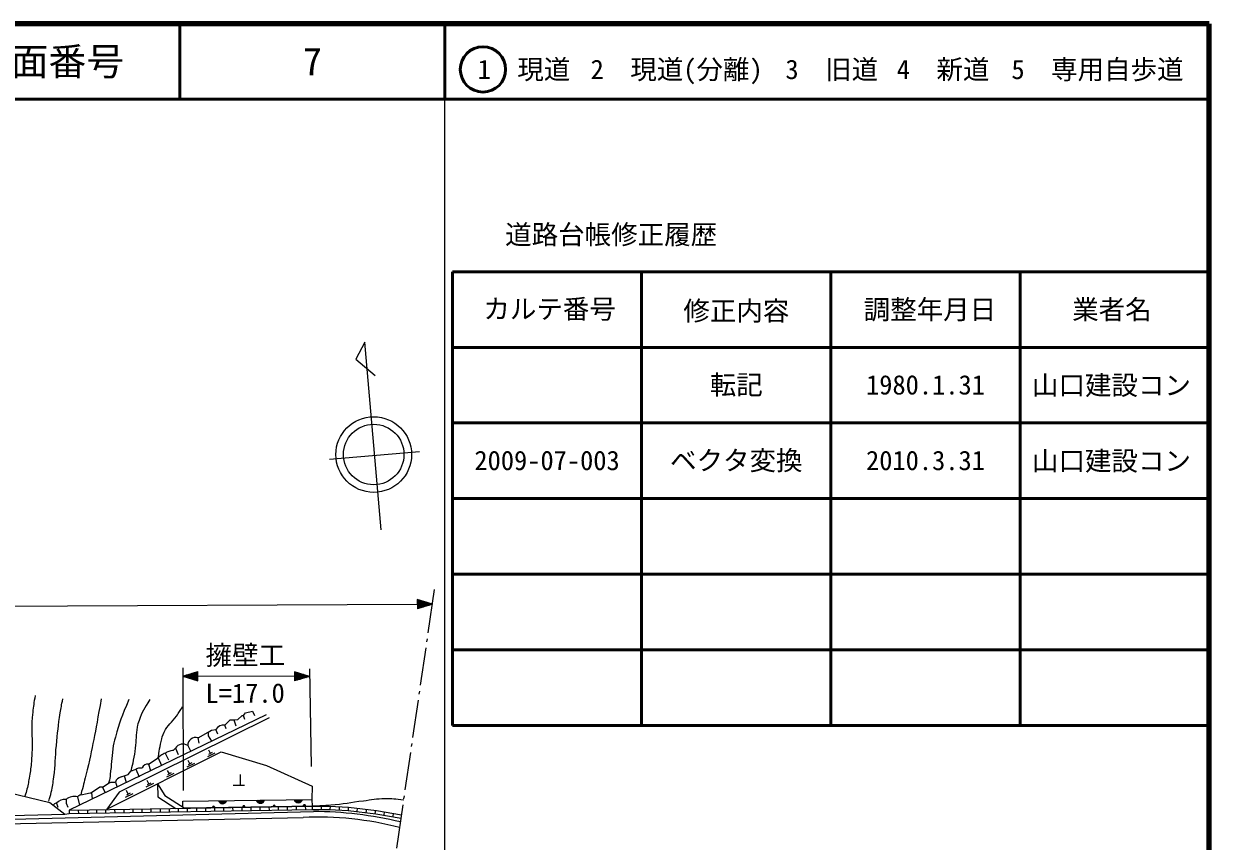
# Model space of a CAD drawing. Units: millimetres, scale not verified. Extents: x 40000 to 680000, y 20000 to 380000.
# Drawn here: x 523351 to 680000, y 271878 to 380000 of the extents above; entities that cross this region are included whole.
import ezdxf
from ezdxf.enums import TextEntityAlignment as Align

# ---------------------------------------------------------------- set-up
doc = ezdxf.new("R2010")
doc.units = ezdxf.units.MM
doc.header["$LTSCALE"] = 1000
for name, color, linetype, lineweight in [('M-BGD', 7, 'Continuous', 25), ('M-BMK-HTXT', 7, 'Continuous', 13), ('M-STR-HTXT', 7, 'Continuous', 13), ('M-TTL', 2, 'Continuous', 140), ('M-TTL-BAND', 7, 'Continuous', 25), ('M-TTL-FRAM', 2, 'Continuous', 50), ('M-TTL-LINE', 7, 'Continuous', 50)]:
    doc.layers.add(name, color=color, linetype=linetype, lineweight=lineweight)
doc.layers.add('M-TTL-TXT', color=7, linetype='Continuous')
doc.styles.add('ＭＳ ゴシック', font='')
doc.styles.get('ＭＳ ゴシック').set_extended_font_data('MS Gothic')

msp = doc.modelspace()

# ---------------------------------------------------------------- linework, layer by layer
at = {"layer": 'M-BGD'}
for p, q in [((568426, 337905), (567214, 335615)), ((570561, 313079), (568426, 337905)), ((567214, 335615), (569794, 333488)), ((563775, 322428), (575640, 323448)), ((555386, 288583), (529362, 275997)), ((551630, 288008), (552222, 288516)), ((552222, 288516), (552392, 288516)), ((552392, 288516), (552646, 288855)), ((552561, 288008), (552392, 288516)), ((552646, 288855), (553577, 289109)), ((553577, 289109), (553831, 288516)), ((555778, 288194), (535981, 278379)), ((549936, 287246), (550614, 287923)), ((550106, 286738), (549936, 287246)), ((550614, 287923), (551122, 287923)), ((551122, 287923), (551630, 288008)), ((551122, 287923), (551376, 287161)), ((546380, 285553), (547735, 286315)), ((546550, 284875), (546380, 285553)), ((547735, 286315), (548158, 286569)), ((547735, 286315), (547735, 285807)), ((547735, 285807), (548158, 285129)), ((548158, 286569), (548751, 286653)), ((549005, 286061), (548751, 286653)), ((534332, 276147), (549435, 283703)), ((543163, 283944), (543417, 284198)), ((543417, 284198), (543756, 283351)), ((545026, 284537), (545449, 283775)), ((548270, 283609), (547776, 283367)), ((548023, 283488), (547789, 283945)), ((549435, 283703), (555428, 281893)), ((539861, 282081), (541131, 282928)), ((539861, 282081), (540115, 281235)), ((541131, 282928), (541554, 281912)), ((542062, 283521), (542486, 282674)), ((545913, 282170), (544925, 281685)), ((545569, 282246), (545075, 282004)), ((545322, 282125), (545087, 282582)), ((548614, 283533), (547627, 283048)), ((536220, 280388), (536644, 280557)), ((536644, 280557), (537152, 280727)), ((536644, 280557), (536898, 279711)), ((537152, 280727), (537490, 281150)), ((537490, 281150), (538168, 281404)), ((538168, 281404), (538591, 280388)), ((543196, 280836), (542209, 280351)), ((542852, 280912), (542359, 280670)), ((542606, 280791), (542371, 281248)), ((551955, 280728), (551947, 279292)), ((555428, 281893), (561470, 279157)), ((515771, 279668), (526822, 277012)), ((533426, 279033), (532326, 278271)), ((533765, 279033), (533426, 279033)), ((533765, 279033), (534527, 279541)), ((533765, 279033), (534104, 278271)), ((534527, 279541), (534866, 279711)), ((534866, 279711), (535458, 279711)), ((535458, 279711), (535712, 279033)), ((540480, 279502), (539492, 279017)), ((540136, 279578), (539642, 279336)), ((539889, 279457), (539655, 279914)), ((541019, 279493), (542005, 277957)), ((541019, 279493), (541068, 277742)), ((551015, 279297), (552544, 279289)), ((561470, 279157), (561431, 277397)), ((528939, 277425), (528939, 276917)), ((530463, 277763), (530717, 276663)), ((530463, 277763), (530717, 276663)), ((530886, 278017), (531733, 278187)), ((532326, 278271), (532410, 277509)), ((535981, 278379), (534332, 276147)), ((537764, 278168), (536776, 277683)), ((537420, 278244), (536926, 278002)), ((537173, 278123), (536938, 278580)), ((541068, 277742), (543445, 276201)), ((542005, 277957), (544573, 276310)), ((561431, 277397), (561443, 276531)), ((526822, 277012), (528771, 275468)), ((527669, 276917), (527838, 276409)), ((528939, 276917), (529193, 276409)), ((529362, 275997), (561443, 276531)), ((529362, 275997), (529362, 275544)), ((529369, 275547), (561450, 276081)), ((530562, 276017), (530569, 275567)), ((531762, 276037), (531769, 275587)), ((532961, 276057), (532969, 275607)), ((534161, 276077), (534169, 275627)), ((535361, 276097), (535369, 275647)), ((536561, 276117), (536568, 275667)), ((537761, 276137), (537768, 275687)), ((538961, 276157), (538968, 275707)), ((540160, 276177), (540168, 275727)), ((541360, 276197), (541368, 275747)), ((542560, 276217), (542568, 275767)), ((543760, 276237), (543767, 275787)), ((544960, 276257), (544967, 275807)), ((546160, 276277), (546167, 275827)), ((547359, 276296), (547367, 275847)), ((548559, 276316), (548567, 275867)), ((549759, 276336), (549767, 275886)), ((550959, 276356), (550966, 275906)), ((552159, 276376), (552166, 275926)), ((553359, 276396), (553366, 275946)), ((554558, 276416), (554566, 275966)), ((555758, 276436), (555766, 275986)), ((556958, 276456), (556966, 276006)), ((558158, 276476), (558165, 276026)), ((559358, 276496), (559365, 276046)), ((560558, 276516), (560565, 276066)), ((561443, 276531), (563703, 276547)), ((561443, 276531), (561456, 276063)), ((561446, 276081), (563693, 276097)), ((562643, 276539), (562646, 276089)), ((563693, 276097), (566209, 275962)), ((563703, 276547), (566247, 276410)), ((563842, 276539), (563818, 276090)), ((565041, 276475), (565017, 276026)), ((566209, 275962), (569886, 275525)), ((566239, 276411), (566215, 275961)), ((566247, 276410), (569951, 275971)), ((567431, 276270), (567378, 275823)), ((568622, 276128), (568569, 275682)), ((569814, 275987), (569761, 275540)), ((569951, 275971), (573285, 275400)), ((570998, 275791), (570922, 275348)), ((500709, 274815), (528771, 275468)), ((528771, 275468), (529362, 275544)), ((569886, 275525), (573210, 274956)), ((572180, 275589), (572104, 275145))]:
    msp.add_line(p, q, dxfattribs=at)
for points in [[(544364, 276445), (544364, 277179), (561431, 277397)], [(424545, 273107), (486098, 274123), (497697, 274207), (561620, 275816)], [(561443, 276531), (553366, 276396), (544568, 276250)], [(422428, 272853), (423360, 272683), (465778, 273191), (514546, 274038), (560266, 275021)]]:
    msp.add_lwpolyline(points, dxfattribs=at)
for radius in [5000, 4000]:
    msp.add_circle((569598, 323024), radius, dxfattribs=at)
for centre, radius, start, end in [((549767, 286103), 1156, 81.57303, 151.55707), ((546049, 284583), 1025, 71.16103, 182.57877), ((544387, 283606), 1136, 55.44648, 148.6018), ((539772, 281269), 817, 83.77905, 158.14846), ((536492, 279315), 1107, 104.22596, 159.04111), ((528812, 275901), 1529, 85.23636, 138.36646), ((530052, 276016), 1796, 76.75948, 128.29814), ((554626, 277488), 578, 198.67837, 342.78787), ((554626, 277488), 462, 203.38525, 338.08099), ((554626, 277488), 347, 211.63127, 329.83497), ((554626, 277488), 231, 231.11129, 310.35495), ((559626, 277552), 578, 198.67837, 342.78787), ((559626, 277552), 462, 203.38525, 338.08099), ((559626, 277552), 347, 211.63127, 329.83497), ((559626, 277552), 231, 231.11129, 310.35495), ((548444, 276358), 156, 344.69231, 197.21272), ((548444, 276358), 125, 340.4652, 201.43983), ((548444, 276358), 100, 335.00803, 206.89699), ((548444, 276358), 100, 335.00803, 206.89699), ((548444, 276358), 100, 335.00803, 206.89699), ((548444, 276358), 100, 335.00803, 206.89699), ((549627, 277424), 578, 198.67837, 342.78787), ((549627, 277424), 462, 203.38525, 338.08099), ((549627, 277424), 347, 211.63127, 329.83497), ((549627, 277424), 231, 231.11129, 310.35495), ((552443, 276425), 156, 344.69231, 197.21272), ((552443, 276425), 125, 340.4652, 201.43983), ((552443, 276425), 100, 335.00803, 206.89699), ((552443, 276425), 100, 335.00803, 206.89699), ((552443, 276425), 100, 335.00803, 206.89699), ((552443, 276425), 100, 335.00803, 206.89699), ((556443, 276491), 156, 344.69231, 197.21272), ((556443, 276491), 125, 340.4652, 201.43983), ((556443, 276491), 100, 335.00803, 206.89699), ((556443, 276491), 100, 335.00803, 206.89699), ((556443, 276491), 100, 335.00803, 206.89699), ((556443, 276491), 100, 335.00803, 206.89699), ((560442, 276558), 156, 344.69231, 197.21272), ((560442, 276558), 125, 340.4652, 201.43983), ((560442, 276558), 100, 335.00803, 206.89699), ((560442, 276558), 100, 335.00803, 206.89699), ((560442, 276558), 100, 335.00803, 206.89699), ((560442, 276558), 100, 335.00803, 206.89699), ((561411, 225167), 50649, 76.60473, 89.76304), ((562361, 233577), 41498, 75.12288, 92.89416)]:
    msp.add_arc(centre, radius, start, end, dxfattribs=at)
for points, knots in [([(524875, 291141), (524672, 290119), (524639, 289803), (524536, 288939), (524310, 287034), (524510, 285946), (524452, 284029), (524433, 283400), (524418, 283047), (524367, 282420), (524305, 281655), (524240, 281229), (524113, 280473), (524001, 279807), (523938, 279434), (523774, 278779), (523683, 278414), (523651, 278290), (523520, 277848)], [0, 0, 0, 0, 1, 1, 1, 2, 2, 2, 3, 3, 3, 4, 4, 4, 5, 5, 5, 6, 6, 6, 6]), ([(526653, 277171), (526833, 277723), (526876, 277889), (526992, 278356), (527185, 279137), (527226, 279590), (527330, 280388), (527541, 282000), (527508, 282919), (527669, 284537), (527837, 286227), (527899, 287179), (528177, 288855), (528298, 289584), (528336, 289830), (528516, 290717)], [0, 0, 0, 0, 1, 1, 1, 2, 2, 2, 3, 3, 3, 4, 4, 4, 5, 5, 5, 5]), ([(533596, 290717), (532705, 285871), (532532, 284538), (531564, 280642), (531308, 279614), (531233, 279270), (530886, 278017)], [0, 0, 0, 0, 1, 1, 1, 2, 2, 2, 2]), ([(537236, 290633), (536310, 288323), (535953, 287648), (535458, 285637), (535313, 285045), (535199, 284718), (535120, 284113), (534947, 282795), (534961, 282044), (534781, 280727), (534727, 280328), (534777, 280077), (534612, 279711), (534581, 279643), (534572, 279613), (534527, 279541)], [0, 0, 0, 0, 1, 1, 1, 2, 2, 2, 3, 3, 3, 4, 4, 4, 5, 5, 5, 5]), ([(540030, 290633), (539292, 289386), (538982, 289002), (538591, 287839), (538481, 287511), (538389, 287333), (538337, 286992), (538172, 285909), (538211, 285286), (538083, 284198), (538009, 283566), (537953, 283213), (537829, 282589), (537716, 282023), (537668, 281832), (537490, 281150)], [0, 0, 0, 0, 1, 1, 1, 2, 2, 2, 3, 3, 3, 4, 4, 4, 5, 5, 5, 5]), ([(541131, 282928), (541177, 283316), (541193, 283422), (541242, 283738), (541324, 284262), (541384, 284555), (541506, 285072), (541622, 285567), (541672, 285857), (541893, 286315), (542351, 287264), (542951, 287578), (543543, 288449), (543870, 288930), (543983, 289097), (544348, 289701)], [0, 0, 0, 0, 1, 1, 1, 2, 2, 2, 3, 3, 3, 4, 4, 4, 5, 5, 5, 5]), ([(542062, 283521), (542278, 283670), (542360, 283725), (542574, 283809), (542794, 283895), (542895, 283908), (543163, 283944)], [0, 0, 0, 0, 1, 1, 1, 2, 2, 2, 2]), ([(542062, 283521), (541934, 283488), (541889, 283466), (541782, 283420), (541490, 283293), (541399, 283174), (541131, 282928)], [0, 0, 0, 0, 1, 1, 1, 2, 2, 2, 2]), ([(538168, 281404), (538268, 281480), (538319, 281503), (538426, 281546), (538640, 281630), (538763, 281597), (539014, 281573)], [0, 0, 0, 0, 1, 1, 1, 2, 2, 2, 2]), ([(530886, 278017), (530765, 277977), (530717, 277965), (530624, 277902), (530555, 277855), (530529, 277832), (530463, 277763)], [0, 0, 0, 0, 1, 1, 1, 2, 2, 2, 2]), ([(531733, 278187), (531900, 278243), (531962, 278273), (532115, 278279), (532197, 278283), (532232, 278283), (532326, 278271)], [0, 0, 0, 0, 1, 1, 1, 2, 2, 2, 2]), ([(573566, 277318), (572414, 277463), (572043, 277501), (571063, 277494), (569949, 277487), (569332, 277334), (568225, 277203), (566538, 277004), (565608, 276759), (563913, 276639), (562950, 276572), (562616, 276550), (561443, 276531)], [0, 0, 0, 0, 1, 1, 1, 2, 2, 2, 3, 3, 3, 4, 4, 4, 4]), ([(527669, 276917), (527553, 276902), (527488, 276899), (527401, 276833), (527333, 276782), (527306, 276744), (527261, 276665)], [0, 0, 0, 0, 1, 1, 1, 2, 2, 2, 2])]:
    msp.add_open_spline(points, degree=3, knots=knots, dxfattribs=at)
at = {"layer": 'M-BMK-HTXT'}
for p, q in [((576803, 299444), (577640, 305167)), ((576629, 298257), (576687, 298652)), ((575789, 292518), (576513, 297465)), ((575616, 291330), (575674, 291726)), ((574776, 285591), (575500, 290539)), ((573763, 278665), (574487, 283613)), ((574603, 284404), (574660, 284800)), ((573589, 277478), (573647, 277874)), ((572636, 270964), (573474, 276686))]:
    msp.add_line(p, q, dxfattribs=at)
at = {"layer": 'M-STR-HTXT'}
for p, q in [((425649, 302561), (575359, 303239)), ((577359, 303248), (575356, 303839)), ((575356, 303839), (575362, 302639)), ((575757, 303721), (575357, 303719)), ((575357, 303599), (576157, 303603)), ((576558, 303484), (575358, 303479)), ((575359, 303359), (576959, 303366)), ((577359, 303248), (575359, 303239)), ((575360, 303119), (576960, 303126)), ((576560, 303004), (575360, 302999)), ((575361, 302879), (576161, 302883)), ((575761, 302761), (575361, 302759)), ((577359, 303248), (575362, 302639)), ((544360, 294834), (544418, 278608)), ((561109, 294668), (561317, 281753)), ((544364, 293723), (546366, 294318)), ((544364, 293723), (546363, 293118)), ((544364, 293723), (546364, 293718)), ((546364, 293598), (544764, 293602)), ((546365, 293838), (544765, 293842)), ((545164, 293481), (546364, 293478)), ((545165, 293961), (546365, 293958)), ((546363, 293358), (545563, 293360)), ((546365, 294078), (545565, 294080)), ((545963, 293239), (546363, 293238)), ((545965, 294199), (546365, 294198)), ((546363, 293118), (546366, 294318)), ((559125, 293683), (546364, 293718)), ((559127, 294283), (559123, 293083)), ((561125, 293678), (559123, 293083)), ((560324, 293440), (559124, 293443)), ((559124, 293323), (559924, 293321)), ((559524, 293202), (559124, 293203)), ((559125, 293803), (560725, 293799)), ((561125, 293678), (559125, 293683)), ((559125, 293563), (560725, 293559)), ((559526, 294162), (559126, 294163)), ((559126, 294043), (559926, 294041)), ((560326, 293920), (559126, 293923)), ((561125, 293678), (559127, 294283))]:
    msp.add_line(p, q, dxfattribs=at)
at = {"layer": 'M-TTL'}
for p, q in [((680000, 380000), (40000, 380000)), ((680000, 20000), (680000, 380000))]:
    msp.add_line(p, q, dxfattribs=at)
at = {"layer": 'M-TTL-BAND'}
msp.add_line((579000, 20000), (579000, 370000), dxfattribs=at)
at = {"layer": 'M-TTL-FRAM'}
for p, q in [((580000, 347197), (580000, 287197)), ((580000, 347197), (680000, 347197)), ((580000, 287197), (680000, 287197))]:
    msp.add_line(p, q, dxfattribs=at)
at = {"layer": 'M-TTL-LINE'}
for p, q in [((543997, 380000), (543997, 370000)), ((579000, 380000), (579000, 370000)), ((40000, 370000), (680000, 370000)), ((605000, 347197), (605000, 287197)), ((630000, 347197), (630000, 287197)), ((655000, 347197), (655000, 287197)), ((580000, 337197), (680000, 337197)), ((580000, 327197), (680000, 327197)), ((580000, 317197), (680000, 317197)), ((580000, 307197), (680000, 307197)), ((580000, 297197), (680000, 297197))]:
    msp.add_line(p, q, dxfattribs=at)
msp.add_circle((584031, 373958), 3000, dxfattribs=at)

# ---------------------------------------------------------------- texts
at = {"layer": 'M-STR-HTXT', "style": 'ＭＳ ゴシック'}
for s, rotation, p in [('擁壁工', 0.006, (547393, 294451)), ('L=17.0', 0.259, (547379, 289400))]:
    msp.add_text(s, height=2566, rotation=rotation, dxfattribs=at).set_placement(p, align=Align.BOTTOM_LEFT)
at = {"layer": 'M-TTL-TXT', "style": 'ＭＳ ゴシック'}
for s, height, p in [('図面番号', 3666, (526622, 375000)), ('7', 3666, (561497, 375000)), ('1\u3000現道', 2566, (589448, 373958)), ('2\u3000現道(分離)', 2566, (609619, 373958)), ('3\u3000旧道', 2566, (630121, 373958)), ('4\u3000新道', 2566, (644824, 373958)), ('5\u3000専用自歩道', 2566, (665228, 373958)), ('道路台帳修正履歴', 2566, (600968, 352113)), ('カルテ番号', 2566, (592839, 342277)), ('修正内容', 2566, (617509, 342023)), ('調整年月日', 2566, (643089, 342197)), ('業者名', 2566, (667134, 342197)), ('転記', 2566, (617500, 332245)), ('山口建設コン', 2566, (667077, 332189)), ('1980.1.31', 2566, (642500, 332245)), ('2009-07-003', 2566, (592500, 322245)), ('ベクタ変換', 2566, (617500, 322245)), ('2010.3.31', 2566, (642500, 322245)), ('山口建設コン', 2566, (667077, 322189))]:
    msp.add_text(s, height=height, dxfattribs=at).set_placement(p, align=Align.MIDDLE_CENTER)

doc.saveas('drawing.dxf')
